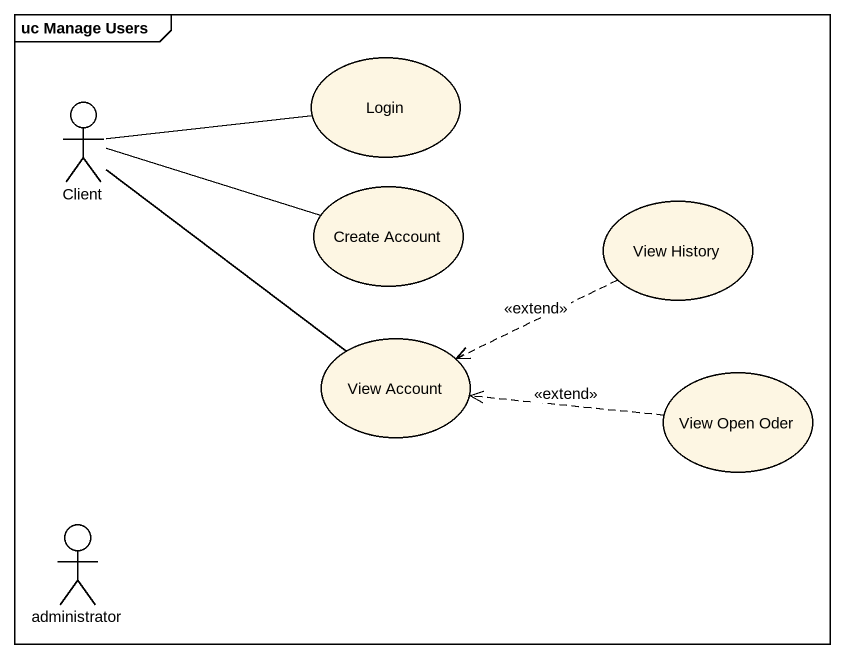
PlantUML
@startuml
mainframe uc Manage Users
usecase Login
actor Client
usecase "Create Account" as Create_Account
usecase "View History" as View_History
usecase "View Account" as View_Account
usecase "View Open Oder" as View_Open_Oder
actor administrator
Client -right- Login
Client -right- Create_Account
Client -- View_Account
View_History .left.> View_Account : <<extend>>
View_Open_Oder .left.> View_Account : <<extend>>
@enduml
